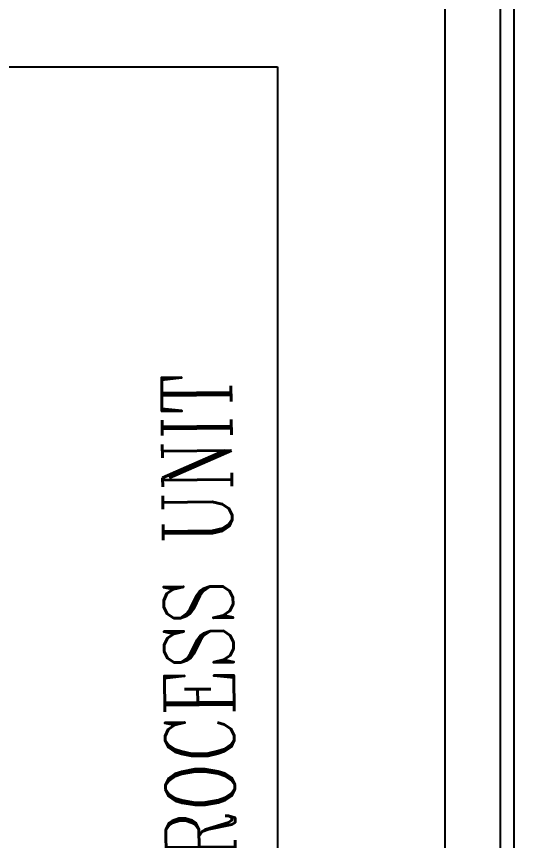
# Model space of a CAD drawing. Header units: millimetres. Extents: x -10011772 to -8149599, y 2847708 to 3434448.
# Drawn here: x -9486250 to -9467507, y 3194182 to 3223918 of the extents above; entities that cross this region are included whole.
import ezdxf

# ---------------------------------------------------------------- set-up
doc = ezdxf.new("R2010")
doc.units = ezdxf.units.MM
doc.linetypes.add('DIVIDE2', pattern=[0.625, 0.25, -0.125, 0, -0.125, 0, -0.125])
doc.layers.add('总平面底图', color=9, linetype='Continuous')
doc.styles.get("Standard").update_dxf_attribs({"font": 'romanc.SHX', "width": 0.75, "bigfont": 'hztxt.shx'})

# ---------------------------------------------------------------- blocks, each defined once
blk = doc.blocks.new('总平面底图 爆炸危险区 LOCATION I')
at = {"layer": '总平面底图', "linetype": 'DIVIDE2', "ltscale": 10}
for p, q in [((206315, 147328), (236315, 147328)), ((206315, 147328), (236315, 147328)), ((236315, 147328), (236315, 97328)), ((236315, 147328), (236315, 97328))]:
    blk.add_line(p, q, dxfattribs=at)
at = {"layer": '总平面底图'}
for p, q in [((206315, 147328), (236315, 147328)), ((236315, 147328), (236315, 107074))]:
    blk.add_line(p, q, dxfattribs=at)
for points in [[(66029, 151265), (65724, 148520), (65064, 142483), (64836, 140391), (74150, 140673), (74478, 137865), (78444, 113647), (62192, 109053), (58156, 107813), (76003, 76828), (89887, 55971), (109015, 28128), (137544, 39006), (169559, 46788), (238486, 62607), (240973, 83058), (240589, 113912), (240589, 198661), (194754, 198615), (148734, 197208), (122816, 194188), (89756, 185753), (95541, 153392), (84920, 151500)], [(67149, 150029), (66966, 148383), (66307, 142348), (66234, 141683), (75259, 141957), (75717, 138038), (79858, 112748), (62546, 107854), (60021, 107079), (77066, 77487), (90922, 56671), (109488, 29646), (137172, 40202), (169272, 48005), (237351, 63629), (239722, 83126), (239339, 113904), (239339, 197410), (194774, 197365), (148825, 195960), (123044, 192957), (91191, 184829), (96992, 152381), (85038, 150252)]]:
    blk.add_lwpolyline(points, close=True, dxfattribs=at)
blk.add_lwpolyline([(169502, 47031), (238259, 62811), (240723, 83072), (240339, 113911), (240339, 198411), (194758, 198365), (148752, 196959), (122862, 193942), (90043, 185568), (95831, 153190), (84943, 151250), (66253, 151018)], dxfattribs=at)
at = {"layer": '总平面底图', "width": 0.75}
blk.add_text('PROCESS UNIT', height=1250, rotation=90.533, dxfattribs=at).set_placement((235563, 132127))

msp = doc.modelspace()

# ---------------------------------------------------------------- block references
at = {"layer": '总平面底图', "xscale": 2, "yscale": 2, "zscale": 2}
msp.add_blockref('总平面底图 爆炸危险区 LOCATION I', (-9949454, 2927448), dxfattribs=at)

doc.saveas('drawing.dxf')
